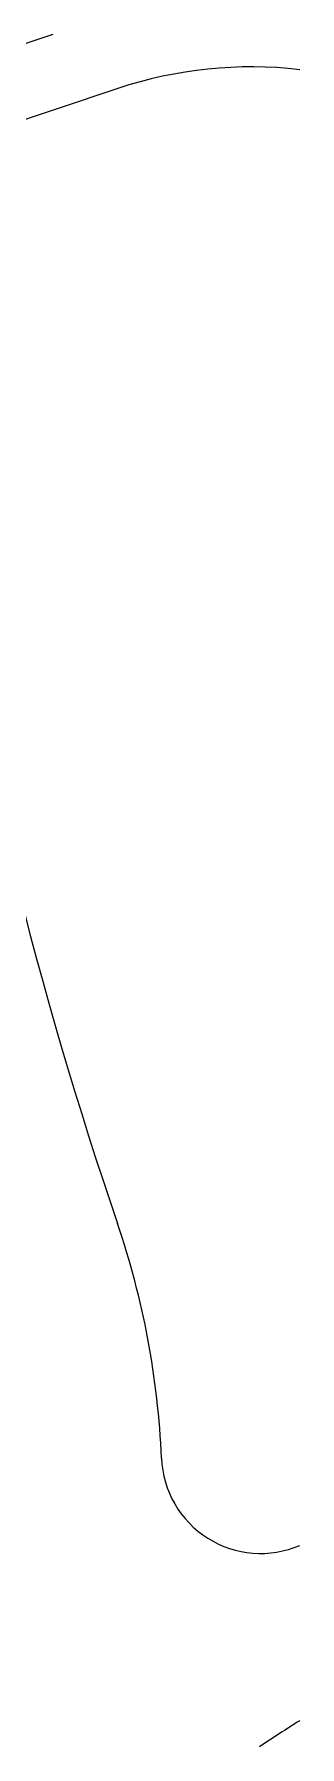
# Model space of a CAD drawing. Header units: millimetres. Extents: x 12827 to 178996, y -27589 to 73652.
# Drawn here: x 123499 to 128854, y 39170 to 73652 of the extents above; entities that cross this region are included whole.
import ezdxf

# ---------------------------------------------------------------- set-up
doc = ezdxf.new("R2010")
doc.units = ezdxf.units.MM
doc.layers.add('A-FLOR', color=192, linetype='Continuous', lineweight=9)

msp = doc.modelspace()

# ---------------------------------------------------------------- linework, layer by layer
at = {"layer": 'A-FLOR'}
for p, q in [((105960.5171, 67683.60911), (123879.07097, 73652.02811)), ((125187.73342, 72559.6044), (117644.40209, 70047.02652))]:
    msp.add_line(p, q, dxfattribs=at)
for centre, radius, start, end in [((127873.87406, 64495.19813), 8500, 83.379761217, 108.4221926), ((207455.56804, 77825.62066), 86949.18513, 189.078292012, 198.8669685139), ((109314.17119, 44287.50935), 16764.5492, 2.367220101, 18.866968514), ((128062.70718, 45062.56088), 2000, 182.367220101, 293.314890386), ((156583.72924, -4088.17663), 51826.43484, 122.348467389, 123.417337106)]:
    msp.add_arc(centre, radius, start, end, dxfattribs=at)

doc.saveas('drawing.dxf')
